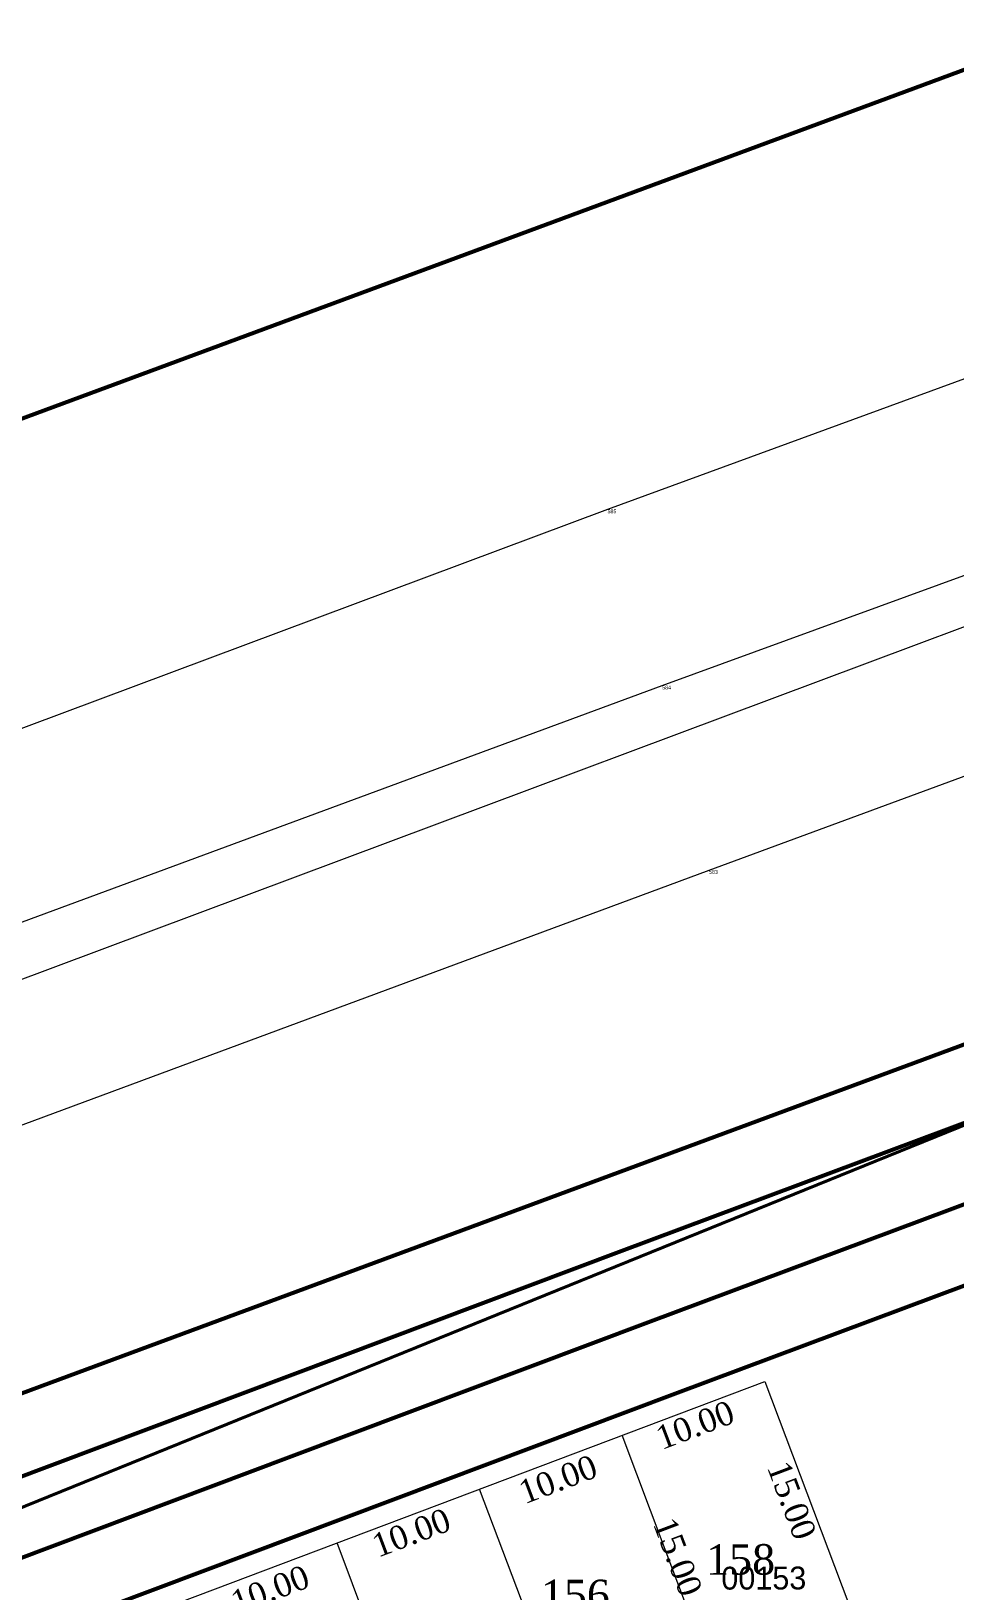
# Model space of a CAD drawing. Header units: metres. Extents: x 245225 to 248406, y 1633796 to 1637634.
# Drawn here: x 245663.7 to 245724.4, y 1637117.4 to 1637219.7 of the extents above; entities that cross this region are included whole.
import ezdxf
from ezdxf.enums import TextEntityAlignment as Align

# ---------------------------------------------------------------- set-up
doc = ezdxf.new("R2010")
doc.units = ezdxf.units.M
doc.header["$MEASUREMENT"] = 0
for name, color, linetype in [('A_revoir_niveau_0', 7, 'Continuous'), ('historique_numero_parcelle', 7, 'Continuous'), ('limites_sections', 7, 'Continuous')]:
    doc.layers.add(name, color=color, linetype=linetype)
for name, color, linetype, lineweight in [('Emprise', 1, 'Continuous', 30), ('Toponymie', 7, 'Continuous', 30), ('Tracé KMS3', 7, 'Continuous', 0)]:
    doc.layers.add(name, color=color, linetype=linetype, lineweight=lineweight)
doc.layers.add('LIMITES_PARCELLES', color=7, linetype='Continuous', lineweight=0, true_color=0xffffff)
doc.styles.get("Standard").update_dxf_attribs({"font": 'txt.shx'})
doc.styles.add('Style-Arial', font='arial.ttf')
doc.styles.add('Style-FANCY', font='FANCY.shx')

msp = doc.modelspace()

# ---------------------------------------------------------------- linework, layer by layer
at = {"layer": 'A_revoir_niveau_0', "color": 7, "linetype": 'Continuous', "lineweight": 13, "flags": 128}
for points in [[(246280.422, 1637419.696), (246188.953, 1637381.672), (246140.842, 1637361.814), (246050.359, 1637324.045), (245956.724, 1637285.061), (245888.911, 1637257.199), (245818.867, 1637231.382), (245769.228, 1637213.065), (245701.559, 1637188.314), (245613.345, 1637155.349), (245512.804, 1637117.302)], [(245408.833261, 1637064.596399), (245617.302, 1637144.32), (245705.148, 1637176.756), (245773.663, 1637201.739), (245822.183, 1637219.59), (245892.562, 1637245.511), (245961.684, 1637274.3), (246054.236, 1637312.609), (246146.466, 1637350.878), (246192.693, 1637370.169), (246284.944, 1637408.447)], [(245521.985, 1637094.792), (245622.827, 1637133), (245708.221, 1637164.652), (245778.161, 1637190.411), (245825.955, 1637207.935), (245896.372, 1637233.878), (245966.622, 1637262.874), (246058.697, 1637301.212), (246152.638, 1637340.006), (246197.655, 1637359.097), (246289.647, 1637397.036)]]:
    msp.add_lwpolyline(points, dxfattribs=at)
at = {"layer": 'Emprise', "color": 6, "lineweight": 53, "flags": 128}
for points in [[(245362.141159, 1637080.356279), (245645.720598, 1637187.855917), (245764.440644, 1637231.789652), (245846.022215, 1637262.062927), (245926.871691, 1637293.673412), (245987.02794, 1637318.254066), (246628.867038, 1637585.467352)], [(246654.91678, 1637532.212975), (246503.560804, 1637468.452964), (246339.308489, 1637399.226337), (246174.772275, 1637330.677176), (246009.954973, 1637262.806665), (245959.032933, 1637241.979597), (245949.066174, 1637237.926563), (245901.731898, 1637219.095855), (245867.529774, 1637206.046117), (245837.947546, 1637195.052559), (245785.257592, 1637175.516616), (245666.840907, 1637131.695147), (245404.597902, 1637034.355467), (245407.132846, 1637027.526068), (245386.779172, 1637020.133266)]]:
    msp.add_lwpolyline(points, dxfattribs=at)
at = {"layer": 'limites_parcelles', "color": 7, "lineweight": 0}
for p, q in [((245713.113099, 1637099.503127), (245702.522402, 1637127.571563)), ((245703.756954, 1637095.972894), (245693.166257, 1637124.041331)), ((245694.400808, 1637092.442662), (245683.810111, 1637120.511099))]:
    msp.add_line(p, q, dxfattribs=at)
at = {"layer": 'limites_parcelles', "color": 1, "linetype": 'Continuous', "lineweight": 40, "flags": 128}
msp.add_lwpolyline([(246242.36, 1637357.731), (246325.071, 1637170.444), (245511.13, 1636788.23), (245429.275, 1637028.013), (246242.360078, 1637357.730823)], close=True, dxfattribs=at)
at = {"layer": 'limites_parcelles', "color": 7, "lineweight": 0}
msp.add_3dface([(245608.960947, 1637092.26924), (245711.878548, 1637131.101796), (245722.469245, 1637103.033359), (245619.551644, 1637064.200803)], dxfattribs=at)
at = {"layer": 'limites_sections', "lineweight": 13, "flags": 128}
msp.add_lwpolyline([(245897.722, 1636971.857), (245799.571, 1636923.569), (245677.175, 1636862.609), (245560.123, 1636802.218), (245496.981, 1636773.187), (245385.738, 1637053.755), (245806.576, 1637211.153), (245897.722, 1636971.857)], close=True, dxfattribs=at)
at = {"layer": 'Tracé KMS3', "color": 3, "lineweight": 53, "elevation": -8.86245, "flags": 128}
for points in [[(246165.946757, 1637326.984723), (246161.633642, 1637325.194711), (246003.831576, 1637261.05847), (245980.661777, 1637251.642552), (245827.036769, 1637189.204426), (245748.884173, 1637157.722395), (245725.835123, 1637148.370881), (245702.480787, 1637139.653054), (245488.717744, 1637059.330274), (245421.572668, 1637033.918839), (245418.191968, 1637032.639981)], [(246169.836549, 1637317.772054), (246165.432893, 1637315.944465), (246007.596654, 1637251.794336), (245984.426815, 1637242.378401), (245830.787641, 1637179.934518), (245752.632219, 1637148.451348), (245729.464202, 1637139.051567), (245705.988084, 1637130.28828), (245492.246245, 1637049.973468), (245425.111511, 1637024.565947), (245420.898114, 1637022.972095)], [(245820.358158, 1637181.123467), (245797.159247, 1637171.778503), (245773.961198, 1637162.433483), (245750.758196, 1637153.086871), (245727.649662, 1637143.711224), (245704.234436, 1637134.970667), (245680.819875, 1637126.172329), (245657.407921, 1637117.375346), (245633.995921, 1637108.578346), (245610.583921, 1637099.781346), (245587.171921, 1637090.984346), (245563.760875, 1637082.187329), (245540.348921, 1637073.390346), (245516.936921, 1637064.593346), (245493.524799, 1637055.7953), (245490.481994, 1637054.651871), (245470.124169, 1637046.947423), (245446.733212, 1637038.095439), (245423.34209, 1637029.242393), (245419.545041, 1637027.806038)]]:
    msp.add_lwpolyline(points, dxfattribs=at)

# ---------------------------------------------------------------- texts
at = {"layer": 'historique_numero_parcelle', "color": 92, "linetype": 'Continuous', "lineweight": 0, "style": 'Style-FANCY'}
msp.add_text('00153', height=1.499994, rotation=0.1323, dxfattribs=at).set_placement((245711.817348, 1637118.19777), align=Align.MIDDLE_CENTER)
at = {"layer": 'limites_parcelles', "color": 7, "lineweight": 0, "char_height": 1.55, "line_spacing_factor": 0.6}
for s, insert, attachment_point, rotation in [('\\fSylfaen|b0|i0|c00|p23;10.00', (245707.025302, 1637128.973299), 2, 20.67231997), ('\\fSylfaen|b0|i0|c00|p23;10.00', (245698.02471, 1637125.411601), 2, 20.67231997), ('\\fSylfaen|b0|i0|c00|p23;15.00', (245714.386953, 1637123.577883), 2, 290.67231997), ('\\fSylfaen|b0|i0|c00|p23;10.00', (245688.400018, 1637121.90646), 2, 20.67231997), ('\\fSylfaen|b0|i0|c00|p23;15.00', (245705.423484, 1637119.312219), 8, 290.67231997), ('\\fSylfaen|b0|i0|c00|p23;10.00', (245679.13224, 1637118.178625), 2, 20.67231997)]:
    msp.add_mtext(s, dxfattribs=dict(at, insert=insert, attachment_point=attachment_point, rotation=rotation))
at = {"layer": 'limites_parcelles', "color": 7, "lineweight": 0, "char_height": 2, "attachment_point": 5, "line_spacing_factor": 0.6}
for s, insert in [('\\fSylfaen|b0|i0|c00|p23;158', (245710.292472, 1637119.405677)), ('\\fSylfaen|b0|i0|c00|p23;156', (245699.449148, 1637117.07785))]:
    msp.add_mtext(s, dxfattribs=dict(at, insert=insert))
at = {"layer": 'toponymie', "color": 7, "linetype": 'Continuous', "lineweight": 13, "style": 'Style-Arial'}
for s, p in [('585', (245701.559, 1637188.314)), ('585', (245701.559, 1637188.314)), ('585', (245701.559, 1637188.314)), ('584', (245705.148, 1637176.756)), ('584', (245705.148, 1637176.756)), ('584', (245705.148, 1637176.756)), ('583', (245708.221, 1637164.652)), ('583', (245708.221, 1637164.652)), ('583', (245708.221, 1637164.652))]:
    msp.add_text(s, height=0.25, dxfattribs=at).set_placement(p, align=Align.TOP_LEFT)

doc.saveas('drawing.dxf')
